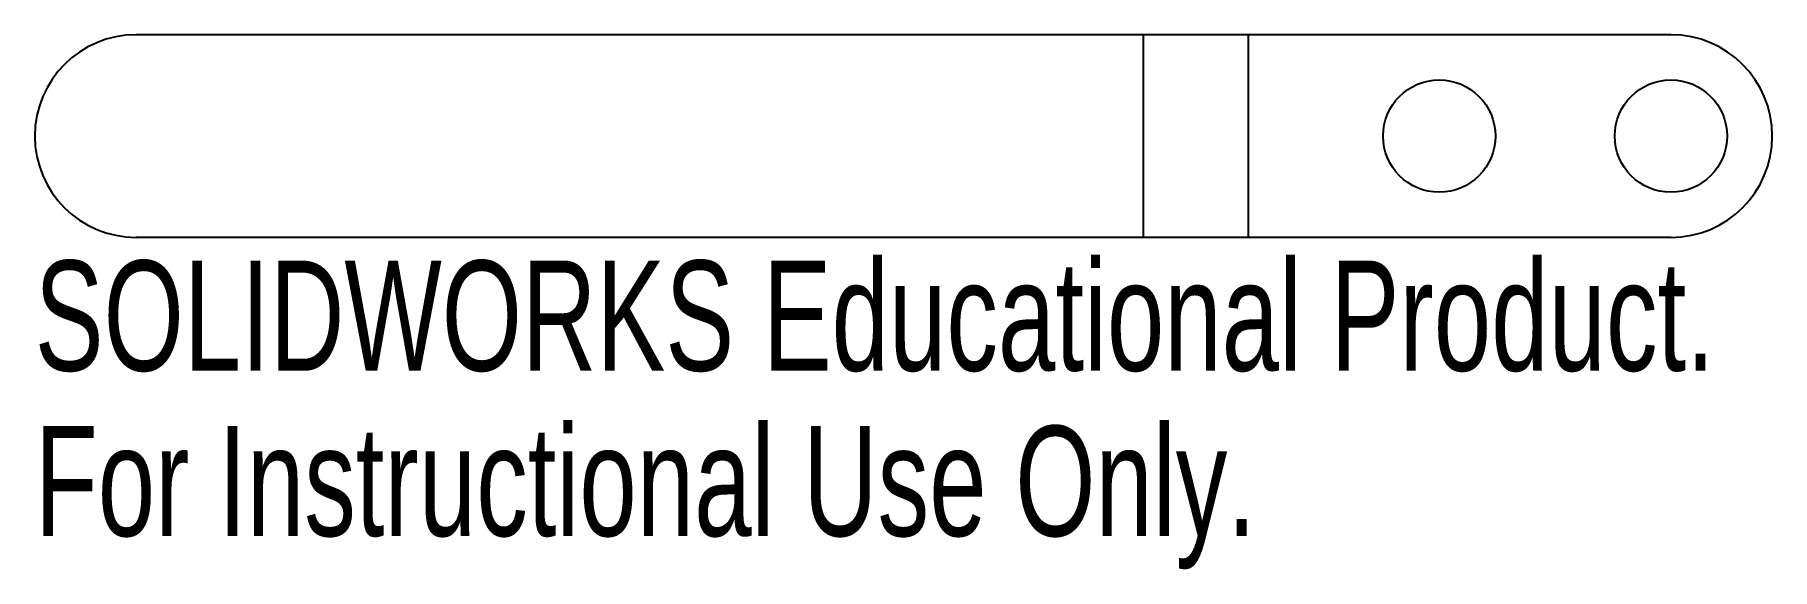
# Model space of a CAD drawing. Header units: inches. Extents: x -2.42 to 0.58, y -0.57 to 0.35.
import ezdxf

# ---------------------------------------------------------------- set-up
doc = ezdxf.new("R2010")
doc.units = ezdxf.units.IN
doc.header["$MEASUREMENT"] = 0
doc.linetypes.add('CENTERX2', pattern=[0.8, 0.5, -0.1, 0.1, -0.1])
doc.styles.add('SLDTEXTSTYLE0', font='TXT', dxfattribs={"width": 0.7})

msp = doc.modelspace()

# ---------------------------------------------------------------- linework, layer by layer
at = {"color": 7, "linetype": 'Continuous', "lineweight": 25}
for p, q in [((0.4002, 0.35), (-2.2498, 0.35)), ((0.4002, 0), (-2.2498, 0))]:
    msp.add_line(p, q, dxfattribs=at)
at = {"color": 7, "linetype": 'CENTERX2'}
for p, q in [((-0.5107, 0), (-0.5107, 0.35)), ((-0.3292, 0), (-0.3292, 0.35))]:
    msp.add_line(p, q, dxfattribs=at)
at = {"color": 7, "linetype": 'Continuous', "lineweight": 25}
for centre in [(0.0002, 0.175), (0.4002, 0.175)]:
    msp.add_circle(centre, 0.097, dxfattribs=at)
for centre, start, end in [((-2.2498, 0.175), 90, 270), ((0.4002, 0.175), 270, 90)]:
    msp.add_arc(centre, 0.175, start, end, dxfattribs=at)

# ---------------------------------------------------------------- texts
at = {"color": 7, "linetype": 'Continuous', "char_height": 0.1903, "attachment_point": 1, "style": 'SLDTEXTSTYLE0'}
for s, insert in [('SOLIDWORKS Educational Product.', (-2.4248, -0.0401)), ('For Instructional Use Only.', (-2.4248, -0.3256))]:
    msp.add_mtext(s, dxfattribs=dict(at, insert=insert))

doc.saveas('drawing.dxf')
